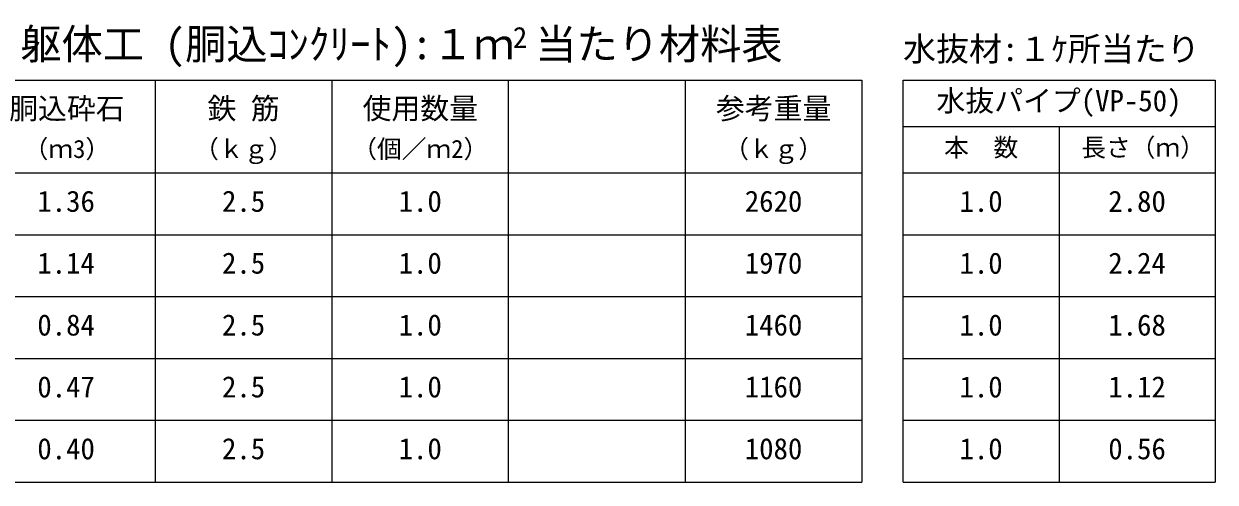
# Model space of a CAD drawing. Units: millimetres, scale not verified. Extents: x 28283 to 108283, y 14143 to 69143.
# Drawn here: x 86144 to 100597, y 41062 to 46619 of the extents above; entities that cross this region are included whole.
import ezdxf
from ezdxf.enums import TextEntityAlignment as Align

# ---------------------------------------------------------------- set-up
doc = ezdxf.new("R2010")
doc.units = ezdxf.units.MM
doc.layers.add('0_2', color=4, linetype='Continuous', lineweight=18)
doc.styles.add('ＭＳ ゴシック-5.0-0.0', font='')
doc.styles.get('ＭＳ ゴシック-5.0-0.0').set_extended_font_data('ＭＳ ゴシック-5.0-0.0')

msp = doc.modelspace()

# ---------------------------------------------------------------- linework, layer by layer
at = {"layer": '0_2'}
for p, q in [((83050.624, 45937.385), (96310.551, 45937.385)), ((87737.266, 45937.385), (87737.266, 41062.385)), ((89880.587, 45937.385), (89880.587, 41062.385)), ((92023.908, 41062.385), (92023.908, 45937.385)), ((94167.23, 45937.385), (94167.23, 41062.385)), ((96310.551, 45937.385), (96310.551, 41062.385)), ((96810.551, 41062.385), (96810.551, 45937.385)), ((96810.551, 45937.385), (100597.193, 45937.385)), ((100597.193, 45937.385), (100597.193, 41062.385)), ((96810.551, 45374.885), (100597.193, 45374.885)), ((98703.874, 45374.885), (98703.873, 41062.385)), ((83050.624, 44812.385), (96310.551, 44812.385)), ((96810.551, 44812.385), (100597.193, 44812.385)), ((83050.624, 44062.385), (96310.551, 44062.385)), ((96810.551, 44062.385), (100597.193, 44062.385)), ((83050.624, 43312.385), (96310.551, 43312.385)), ((96810.551, 43312.385), (100597.193, 43312.385)), ((83050.624, 42562.385), (96310.551, 42562.385)), ((96810.551, 42562.385), (100597.193, 42562.385)), ((83050.624, 41812.385), (96310.551, 41812.385)), ((96810.551, 41812.385), (100597.193, 41812.385)), ((83050.624, 41062.385), (96310.551, 41062.385)), ((96810.551, 41062.385), (100597.193, 41062.385))]:
    msp.add_line(p, q, dxfattribs=at)

# ---------------------------------------------------------------- texts
at = {"layer": '0_2', "color": 7, "style": 'ＭＳ ゴシック-5.0-0.0'}
for s, height, p in [('大型ブロック躯体工 (胴込ｺﾝｸﾘｰﾄ):１ｍ 当たり材料表', 366.6, (83101.445, 46080.125)), ('2', 256.6, (92076.527, 46248.555)), ('水抜材:１ｹ所当たり', 293.3, (96810.551, 46080.094)), ('水抜パイプ(VP-50)', 256.6, (97216.371, 45481.187)), ('胴込砕石', 256.6, (85966.68, 45387.836)), ('鉄 筋', 256.6, (88372.48, 45387.91)), ('使用数量', 256.6, (90253.878, 45388.039)), ('参考重量', 256.6, (94540.496, 45388.039)), ('（ｍ3）', 219.9, (86141.742, 44926.555)), ('（ｋｇ）', 219.9, (88209.972, 44926.629)), ('（個／ｍ2）', 219.9, (90128.878, 44926.762)), ('（ｋｇ）', 219.9, (94640.496, 44926.762)), ('本\u3000数', 219.9, (97308.012, 44943.793)), ('長さ（ｍ）', 219.9, (98972.926, 44943.703)), ('1.36', 256.6, (86307.904, 44262.805)), ('2.5', 256.6, (88548.135, 44263.035)), ('1.0', 256.6, (90691.456, 44263.035)), ('2620', 256.6, (94890.566, 44263.035)), ('1.0', 256.6, (97495.457, 44262.562)), ('2.80', 256.6, (99300.699, 44262.457)), ('1.14', 256.6, (86307.904, 43512.808)), ('2.5', 256.6, (88548.135, 43513.035)), ('1.0', 256.6, (90691.456, 43513.035)), ('1970', 256.6, (94890.566, 43513.035)), ('1.0', 256.6, (97495.457, 43512.562)), ('2.24', 256.6, (99300.699, 43512.457)), ('0.84', 256.6, (86307.904, 42762.805)), ('2.5', 256.6, (88548.135, 42763.023)), ('1.0', 256.6, (90691.456, 42763.023)), ('1460', 256.6, (94890.566, 42763.023)), ('1.0', 256.6, (97495.457, 42762.562)), ('1.68', 256.6, (99300.699, 42762.453)), ('0.47', 256.6, (86307.904, 42012.781)), ('2.5', 256.6, (88548.112, 42013.004)), ('1.0', 256.6, (90691.433, 42013.004)), ('1160', 256.6, (94890.551, 42013.004)), ('1.0', 256.6, (97495.457, 42012.57)), ('1.12', 256.6, (99300.699, 42012.453)), ('0.40', 256.6, (86307.904, 41262.808)), ('2.5', 256.6, (88548.112, 41263.035)), ('1.0', 256.6, (90691.433, 41263.035)), ('1080', 256.6, (94890.551, 41263.035)), ('1.0', 256.6, (97495.457, 41262.562)), ('0.56', 256.6, (99300.699, 41262.445))]:
    msp.add_text(s, height=height, dxfattribs=at).set_placement(p, align=Align.BOTTOM_LEFT)

doc.saveas('drawing.dxf')
